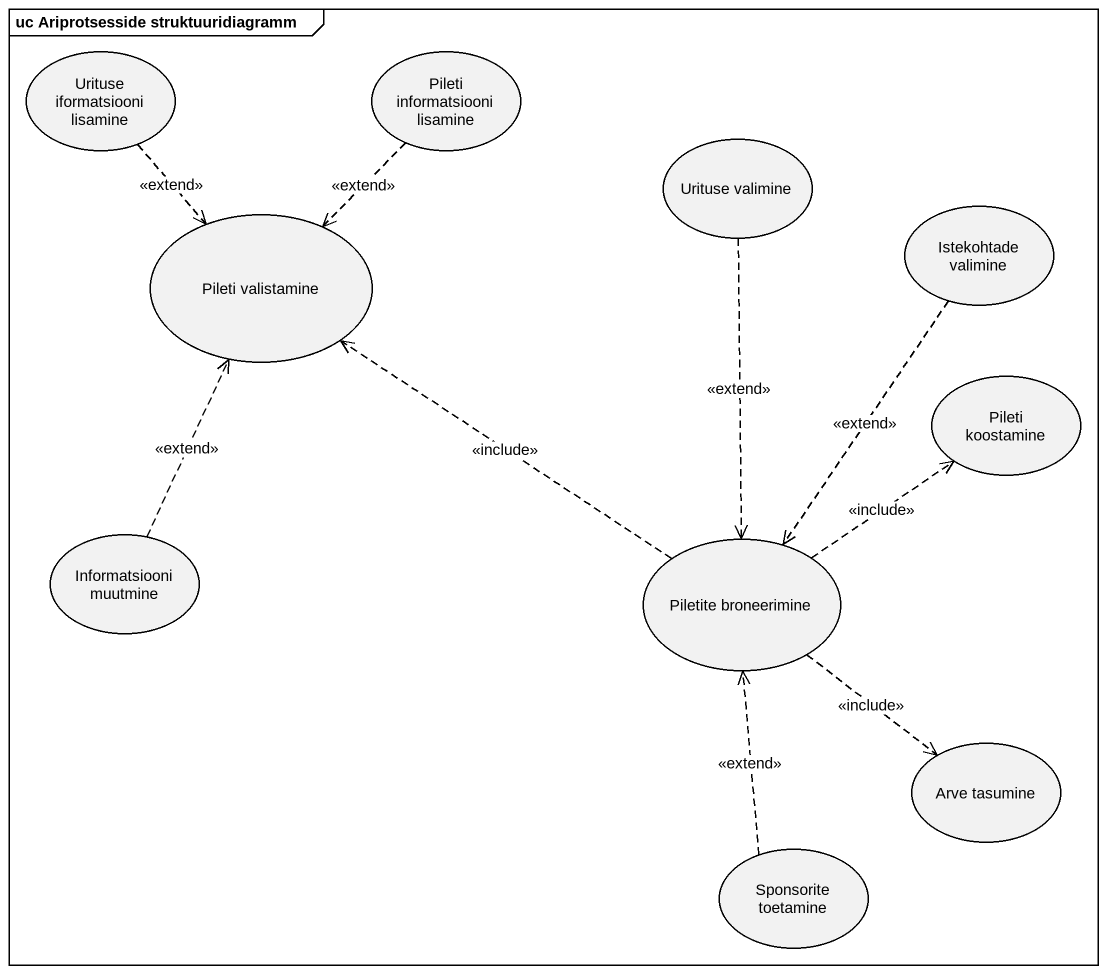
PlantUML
@startuml
mainframe uc Ariprotsesside struktuuridiagramm
usecase "Urituse iformatsiooni lisamine" as Urituse_iformatsiooni
usecase "Pileti informatsiooni lisamine" as Pileti_informatsiooni
usecase "Urituse valimine" as Urituse_valimine
usecase "Pileti valistamine" as Pileti_valistamine
usecase "Istekohtade valimine" as Istekohtade_valimine
usecase "Pileti koostamine" as Pileti_koostamine
usecase "Informatsiooni muutmine" as Informatsiooni_muutmine
usecase "Piletite broneerimine" as Piletite_broneerimine
usecase "Arve tasumine" as Arve_tasumine
usecase "Sponsorite toetamine" as Sponsorite_toetamine
Urituse_iformatsiooni ..> Pileti_valistamine : <<extend>>
Pileti_informatsiooni ..> Pileti_valistamine : <<extend>>
Urituse_valimine ..> Piletite_broneerimine : <<extend>>
Istekohtade_valimine ..> Piletite_broneerimine : <<extend>>
Informatsiooni_muutmine .up.> Pileti_valistamine : <<extend>>
Piletite_broneerimine .up.> Pileti_valistamine : <<include>>
Piletite_broneerimine .up.> Pileti_koostamine : <<include>>
Piletite_broneerimine ..> Arve_tasumine : <<include>>
Sponsorite_toetamine .up.> Piletite_broneerimine : <<extend>>
@enduml
